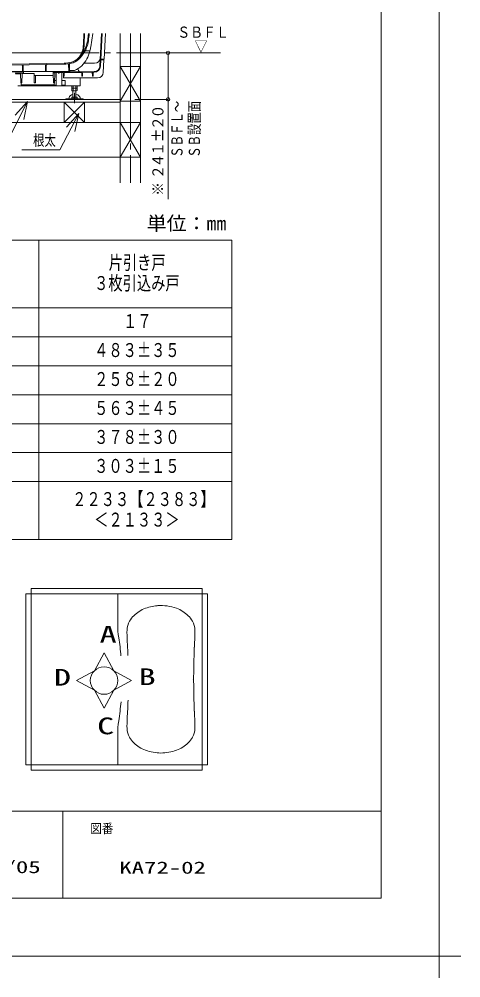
# Model space of a CAD drawing. Units: millimetres on the paper. Extents: x -305 to 305, y -152 to 152.
# Drawn here: x 46.5 to 122.7, y -152.2 to 13.2 of the extents above; entities that cross this region are included whole.
import ezdxf
from ezdxf.enums import TextEntityAlignment as Align

# ---------------------------------------------------------------- set-up
doc = ezdxf.new("R2010")
doc.units = ezdxf.units.MM
doc.linetypes.add('DASHED2', pattern=[3, 2, -1])
doc.linetypes.add('LONG_CHAIN', pattern=[21, 18, -1, 1, -1])
for name, color, linetype, lineweight in [('0-0_0', 7, 'Continuous', 9), ('0-1_VIEW0001', 7, 'Continuous', 9), ('0-3_1図面枠', 7, 'Continuous', 9), ('0-4_図面枠', 3, 'Continuous', 9), ('0-5_DEFPOINTS', 7, 'Continuous', 9)]:
    doc.layers.add(name, color=color, linetype=linetype, lineweight=lineweight)
doc.styles.add('ＭＳ ゴシック', font='')
doc.styles.get('ＭＳ ゴシック').set_extended_font_data('MS Gothic')

# ---------------------------------------------------------------- blocks, each defined once
blk = doc.blocks.new('_ORIGIN')
at = {"layer": '0-0_0'}
blk.add_line((0, 0), (-1, 0), dxfattribs=at)
blk.add_circle((0, 0), 0.5, dxfattribs=at)
blk = doc.blocks.new('SYM0001')
at = {"layer": '0-0_0'}
for p, q in [((0, 0), (-3.242, -6.292)), ((0, 0), (-2.126, -2.341)), ((0, 0), (-0.671, -3.09)), ((-3.242, -6.292), (-9.832, -6.292))]:
    blk.add_line(p, q, dxfattribs=at)
blk = doc.blocks.new('SYM0002')
at = {"layer": '0-0_0'}
for p, q in [((0, 0), (-4.077, -8.131)), ((0, 0), (-2.101, -2.364)), ((0, 0), (-0.637, -3.097)), ((-4.077, -8.131), (-13.175, -8.131))]:
    blk.add_line(p, q, dxfattribs=at)
blk = doc.blocks.new('グループ-6')
at = {"layer": '0-3_1図面枠'}
for p, q in [((4200, -2895), (4200, -3045)), ((4275, -2970), (4125, -2970))]:
    blk.add_line(p, q, dxfattribs=at)

msp = doc.modelspace()

# ---------------------------------------------------------------- linework, layer by layer
at = {"layer": '0-0_0'}
for p, q in [((-50.122, -24.925), (83.211, -24.925)), ((49.878, -24.925), (49.878, -76.591)), ((83.211, -24.925), (83.211, -76.591)), ((-50.122, -36.591), (83.211, -36.591)), ((-50.122, -41.591), (83.211, -41.591)), ((-0.122, -46.591), (83.211, -46.591)), ((-0.122, -51.591), (83.211, -51.591)), ((-0.122, -56.591), (83.211, -56.591)), ((16.545, -61.591), (83.211, -61.591)), ((-50.122, -66.591), (83.211, -66.591)), ((-50.122, -76.591), (83.211, -76.591)), ((47.604, -85.948), (47.604, -115.472)), ((48.526, -85.025), (78.051, -85.025)), ((78.973, -85.948), (78.973, -115.472)), ((61.12, -96.172), (59.438, -99.246)), ((62.801, -99.246), (61.12, -96.172)), ((59.438, -99.246), (56.365, -100.927)), ((65.874, -100.927), (62.801, -99.246)), ((56.365, -100.927), (59.438, -102.608)), ((62.801, -102.608), (65.874, -100.927)), ((59.438, -102.608), (61.12, -105.682)), ((61.119, -105.682), (62.801, -102.608)), ((53.983, -123.498), (53.983, -138.498))]:
    msp.add_line(p, q, dxfattribs=at)
at = {"layer": '0-0_0', "color": 134}
for p, q in [((78.973, -85.948), (47.604, -85.948)), ((63.473, -91.258), (63.473, -86.04)), ((78.051, -85.025), (78.051, -116.395)), ((63.473, -115.38), (63.473, -110.163))]:
    msp.add_line(p, q, dxfattribs=at)
at = {"layer": '0-0_0', "color": 2}
msp.add_line((47.604, -115.472), (78.973, -115.472), dxfattribs=at)
at = {"layer": '0-0_0'}
msp.add_lwpolyline([(48.526, -85.025), (48.526, -116.395), (78.051, -116.395)], dxfattribs=at)
msp.add_circle((61.119, -100.927), 2.377, dxfattribs=at)
at = {"layer": '0-0_0', "color": 134}
for centre, radius, start, end in [((63.602, -86.077), 0.129, 89.99999, 180), ((70.245, -93.823), 5.72, 110.20954, 134.4118), ((70.947, -95.728), 7.75, 92.85301, 110.20955), ((70.947, -95.728), 7.75, 69.79045, 94.14839), ((71.648, -93.823), 5.72, 45.5882, 69.79046), ((68.409, -92.314), 3.321, 150.75647, 178.00117), ((69.212, -92.769), 4.244, 134.41179, 150.4939), ((72.681, -92.769), 4.244, 29.5061, 45.5882), ((73.484, -92.314), 3.321, 1.99884, 29.24353), ((78.235, -91.258), 14.762, 180, 188.92998), ((83.531, -92.842), 18.453, 178.00117, 183.49228), ((58.362, -92.842), 18.453, 356.50772, 1.99884), ((18.079, -100.71), 46.132, 4.99798, 8.92998), ((-45.398, -100.71), 110.717, 2.12092, 3.49228), ((187.292, -100.71), 110.717, 176.50771, 177.1228), ((214.987, -100.71), 138.396, 177.71291, 180.13368), ((214.765, -100.71), 138.396, 180, 180.00313), ((214.987, -100.71), 138.396, 180.13368, 182.27844), ((18.079, -100.71), 46.132, 351.07002, 355.16375), ((-45.398, -100.71), 110.717, 356.50772, 358.1223), ((83.531, -108.578), 18.453, 176.50771, 181.99884), ((187.292, -100.71), 110.717, 182.84877, 183.49228), ((58.362, -108.578), 18.453, 358.00117, 3.49228), ((78.235, -110.163), 14.762, 171.07002, 180), ((68.409, -109.106), 3.321, 181.99883, 209.24353), ((69.212, -108.652), 4.244, 209.5061, 225.5882), ((72.681, -108.652), 4.244, 314.4118, 330.4939), ((73.484, -109.106), 3.321, 330.75647, 358.00116), ((70.245, -107.597), 5.72, 225.5882, 249.79046), ((71.648, -107.597), 5.72, 290.20954, 314.4118), ((70.947, -105.692), 7.75, 249.79046, 270.00001), ((70.947, -105.692), 7.75, 270, 290.20954), ((63.602, -115.343), 0.129, 180, 270.00001)]:
    msp.add_arc(centre, radius, start, end, dxfattribs=at)
at = {"layer": '0-1_VIEW0001'}
for p, q in [((57.623, 10.758), (57.549, 8.92)), ((57.757, 10.758), (57.682, 8.915)), ((58.396, 10.433), (58.424, 10.758)), ((58.529, 10.422), (58.558, 10.758)), ((60.404, 5.129), (60.699, 10.758)), ((60.51, 5.123), (60.806, 10.758)), ((61.141, 6.319), (61.373, 10.758)), ((63.907, 10.758), (63.907, -15.017)), ((67.407, 10.758), (67.407, -15.017)), ((72.16, -0.008), (72.16, 6.825)), ((45.175, 5.462), (54.202, 5.642)), ((45.188, 5.279), (54.206, 5.459)), ((47.023, 4.192), (47.005, 5.248)), ((47.123, 4.192), (47.142, 5.254)), ((51.023, 4.192), (51.003, 5.328)), ((51.123, 4.192), (51.143, 5.334)), ((55.023, 4.192), (55.001, 5.456)), ((55.123, 4.192), (55.146, 5.506)), ((59.481, 5.625), (57.659, 5.625)), ((61.141, 6.319), (60.575, 6.348)), ((63.907, -0.942), (67.407, 5.058)), ((63.907, 5.058), (67.407, 5.058)), ((67.407, -0.942), (63.907, 5.058)), ((55.123, 4.192), (43.023, 4.192)), ((47.223, 4.125), (44.99, 4.125)), ((47.223, 3.937), (45.786, 3.925)), ((46.688, 3.826), (45.797, 3.818)), ((46.688, 3.826), (46.73, 2.258)), ((46.708, 4.125), (46.823, 4.192)), ((47.223, 4.192), (46.823, 4.192)), ((46.917, 2.258), (46.958, 3.828)), ((49.021, 3.845), (46.958, 3.828)), ((49.021, 3.845), (49.063, 2.258)), ((49.25, 2.258), (49.283, 3.525)), ((52.69, 4.125), (52.323, 4.125)), ((52.396, 3.98), (52.323, 3.979)), ((52.353, 3.873), (52.323, 3.873)), ((52.353, 3.873), (52.397, 2.258)), ((52.478, 4.002), (52.652, 4.103)), ((52.583, 2.258), (52.628, 3.966)), ((52.628, 3.966), (52.73, 4.025)), ((52.73, 4.025), (54.085, 4.025)), ((52.823, 3.938), (52.823, 1.858)), ((53.823, 3.938), (53.823, 1.858)), ((53.963, 4.135), (59.414, 4.181)), ((54.085, 4.025), (54.102, 3.425)), ((54.212, 3.425), (54.102, 3.425)), ((54.115, 3.425), (54.121, 3.189)), ((54.212, 3.425), (54.228, 4.031)), ((54.228, 4.031), (57.251, 4.056)), ((56.612, 4.681), (56.721, 4.38)), ((57.251, 4.056), (57.268, 3.425)), ((57.378, 3.425), (57.268, 3.425)), ((57.378, 3.425), (57.395, 4.057)), ((57.395, 4.057), (59.084, 4.071)), ((59.084, 4.071), (59.102, 3.425)), ((59.212, 3.425), (59.102, 3.425)), ((59.212, 3.425), (59.229, 4.073)), ((59.229, 4.073), (59.414, 4.074)), ((56.99, 1.758), (46.223, 1.758)), ((46.917, 2.258), (46.73, 2.258)), ((46.781, 2.258), (46.787, 2.022)), ((46.887, 1.925), (52.426, 1.925)), ((49.25, 2.258), (49.063, 2.258)), ((52.323, 1.858), (52.823, 1.858)), ((52.583, 2.258), (52.397, 2.258)), ((52.532, 2.258), (52.526, 2.022)), ((52.594, 2.658), (52.823, 2.658)), ((54.323, 2.658), (53.823, 2.658)), ((54.323, 1.858), (53.823, 1.858)), ((54.221, 3.092), (59.991, 3.092)), ((54.423, 2.558), (54.423, 1.958)), ((55.528, 1.758), (55.528, 0.937)), ((55.759, 1.758), (55.759, 0.892)), ((56.221, 1.758), (56.221, 0.892)), ((56.452, 1.758), (56.452, 0.937)), ((56.99, 3.092), (56.99, 1.758)), ((55.528, 1.325), (56.452, 1.325)), ((55.607, 0.892), (55.528, 0.937)), ((55.607, 0.892), (56.373, 0.892)), ((55.723, 0.892), (55.723, -0.198)), ((56.257, -0.198), (56.257, 0.892)), ((56.452, 0.937), (56.373, 0.892)), ((63.907, -0.608), (27.619, -0.608)), ((63.907, -1.108), (27.619, -1.108)), ((54.24, -1.108), (54.24, -4.608)), ((54.49, -0.532), (54.49, -0.608)), ((57.49, -0.532), (54.49, -0.532)), ((56.452, -0.198), (55.528, -0.198)), ((55.528, -0.532), (55.528, -0.198)), ((55.759, -0.532), (55.759, -0.198)), ((56.221, -0.532), (56.221, -0.198)), ((56.452, -0.532), (56.452, -0.198)), ((57.49, -0.532), (57.49, -0.608)), ((57.74, -1.108), (57.74, -4.608)), ((63.907, -0.942), (67.407, -0.942)), ((-11.927, -4.608), (67.407, -4.608)), ((59.74, -4.608), (56.24, -4.608)), ((67.407, -10.608), (63.907, -4.608)), ((63.907, -10.608), (67.407, -4.608)), ((-11.927, -10.608), (67.407, -10.608))]:
    msp.add_line(p, q, dxfattribs=at)
at = {"layer": '0-1_VIEW0001', "color": 2}
for p, q in [((59.171, 10.758), (58.825, 8.488)), ((58.674, 7.758), (57.841, 7.758)), ((58.657, 7.758), (58.657, 7.694)), ((47.223, 4.192), (47.223, 3.858)), ((49.057, 3.858), (47.223, 3.858)), ((49.057, 3.858), (49.057, 3.525)), ((52.323, 3.525), (49.057, 3.525)), ((52.323, 4.192), (52.323, 3.525)), ((56.013, 4.358), (55.126, 4.358))]:
    msp.add_line(p, q, dxfattribs=at)
at = {"layer": '0-1_VIEW0001', "linetype": 'LONG_CHAIN'}
for p, q in [((65.657, 10.758), (65.657, -15.017)), ((81.249, 7.425), (-36.734, 7.425)), ((53.323, 4.192), (53.323, 3.83)), ((55.99, 0.531), (55.99, -1.275)), ((54.24, -4.608), (57.74, -1.108)), ((57.74, -4.608), (54.24, -1.108))]:
    msp.add_line(p, q, dxfattribs=at)
at = {"layer": '0-1_VIEW0001', "linetype": 'DASHED2'}
msp.add_line((55.044, 4.892), (55.103, 4.892), dxfattribs=at)
at = {"layer": '0-1_VIEW0001'}
for points in [[(60.568, 6.225), (61.104, 6.225), (60.99, 4.039)], [(55.723, 0.245), (55.48, 0.154), (55.27, 0.009), (55.162, -0.11), (55.066, -0.285), (55.022, -0.519), (55.022, -0.532)], [(57.022, -0.532), (57.022, -0.519), (56.988, -0.311), (56.877, -0.104), (56.761, 0.02), (56.563, 0.154), (56.257, 0.259)], [(66.447, -0.608), (72.16, -0.608), (72.16, -17.851)]]:
    msp.add_lwpolyline(points, dxfattribs=at)
for centre, radius, start, end in [((47.768, 11.343), 10.667, 349.78304, 355.1053), ((47.768, 11.343), 10.8, 348.43088, 355.1053), ((53.017, 10.397), 5.333, 311.43699, 349.78304), ((53.124, 10.247), 5.333, 311.88447, 348.43088), ((52.22, 9.137), 5.333, 343.91987, 357.67323), ((52.22, 9.137), 5.467, 343.27591, 357.67323), ((54.726, 8.384), 2.85, 283.67546, 343.27591), ((54.782, 8.398), 2.667, 284.92489, 343.91987), ((46.938, 5.247), 0.0667, 1, 91.14576), ((47.208, 5.253), 0.0667, 91.14576, 179), ((50.937, 5.327), 0.0667, 1, 91.14576), ((51.21, 5.333), 0.0667, 91.14576, 179), ((54.095, 10.975), 5.333, 271.14576, 284.92489), ((54.095, 10.975), 5.517, 271.14576, 284.92489), ((54.935, 5.455), 0.0667, 1, 98.64592), ((55.213, 5.504), 0.0667, 101.54726, 179), ((54.782, 8.398), 2.85, 284.92489, 311.88447), ((59.405, 5.181), 1, 270.47745, 357), ((59.405, 5.181), 1.107, 270.47745, 357), ((59.481, 6.625), 1, 270, 357), ((52.394, 4.147), 0.167, 270.47745, 300.00002), ((52.735, 3.959), 0.167, 101.05413, 120.00003), ((52.684, 4.22), 0.1, 281.05415, 343.28823), ((52.91, 3.938), 0.0867, 90, 180), ((53.737, 3.938), 0.0867, 0, 90), ((53.962, 4.235), 0.1, 206.06285, 270.47745), ((54.939, 4.477), 0.333, 270.47745, 301.1012), ((54.939, 4.477), 0.333, 303.61929, 339.12942), ((57.035, 4.494), 0.333, 199.99999, 270.47745), ((59.991, 4.092), 1, 270, 357), ((46.887, 2.025), 0.1, 181.5, 270), ((52.323, 1.958), 0.1, 199.47198, 270), ((52.426, 2.025), 0.1, 270, 358.5), ((54.221, 3.192), 0.1, 181.5, 270), ((54.323, 2.558), 0.1, 0, 90), ((54.323, 1.958), 0.1, 270, 0)]:
    msp.add_arc(centre, radius, start, end, dxfattribs=at)
at = {"layer": '0-1_VIEW0001', "color": 2}
for centre, radius, start, end in [((51.955, 9.535), 6.95, 345.18769, 351.33473), ((51.955, 9.535), 6.95, 333.06015, 344.6436), ((54.228, 8.38), 4.4, 293.93904, 333.06015)]:
    msp.add_arc(centre, radius, start, end, dxfattribs=at)
at = {"layer": '0-1_VIEW0001', "linetype": 'DASHED2'}
for centre, start, end in [((55.044, 4.925), 181, 270), ((55.103, 4.925), 270, 359)]:
    msp.add_arc(centre, 0.0333, start, end, dxfattribs=at)
at = {"layer": '0-4_図面枠'}
msp.add_line((-291.017, -123.498), (108.983, -123.498), dxfattribs=at)
msp.add_lwpolyline([(-291.017, -138.498), (108.983, -138.498), (108.983, 138.502), (-291.017, 138.502)], close=True, dxfattribs=at)
at = {"layer": '0-5_DEFPOINTS'}
for q in [(118.983, 148.502), (-301.017, -148.498)]:
    msp.add_line((118.983, -148.498), q, dxfattribs=at)

# ---------------------------------------------------------------- block references
at = {"layer": '0-1_VIEW0001', "xscale": 0.6, "yscale": 0.6}
for p, rotation in [((72.16, 7.425), 90), ((72.16, -0.608), 270)]:
    msp.add_blockref('_ORIGIN', p, dxfattribs=dict(at, rotation=rotation))
at = {"layer": '0-1_VIEW0001'}
for name, p in [('SYM0002', (47.873, -0.957)), ('SYM0001', (56.743, -3.048))]:
    msp.add_blockref(name, p, dxfattribs=at)
at = {"layer": '0-3_1図面枠', "xscale": 0.05, "yscale": 0.05}
msp.add_blockref('グループ-6', (-91.017, 0.002), dxfattribs=at)

# ---------------------------------------------------------------- texts
at = {"layer": '0-0_0', "color": 4, "style": 'ＭＳ ゴシック'}
for s, width, p in [('単位：㎜', 1.05, (68.475, -23.935)), ('片引き戸', 0.75, (61.908, -30.699)), ('３枚引込み戸', 0.75, (59.408, -34.242)), ('１７', 0.75, (64.408, -40.804)), ('４８３±３５', 0.75, (59.408, -45.804)), ('２５８±２０', 0.75, (59.408, -50.804)), ('５６３±４５', 0.75, (59.408, -55.804)), ('３７８±３０', 0.75, (59.408, -60.804)), ('３０３±１５', 0.75, (59.408, -65.804)), ('\u3000２２３３【２３８３】', 0.75, (53.158, -71.533)), ('＜２１３３＞', 0.75, (59.408, -75.075))]:
    msp.add_text(s, height=2.405, dxfattribs=dict(at, width=width)).set_placement(p, align=Align.BOTTOM_LEFT)
at = {"layer": '0-0_0', "style": 'ＭＳ ゴシック', "width": 1.5}
for s, p in [('A', (60.353, -95.238)), ('D', (52.455, -102.673)), ('B', (67.09, -102.584)), ('C', (59.921, -111.073))]:
    msp.add_text(s, height=2.886, dxfattribs=at).set_placement(p, align=Align.BOTTOM_LEFT)
at = {"layer": '0-1_VIEW0001', "style": 'ＭＳ ゴシック'}
for s, width, p in [('ＳＢＦＬ', 0.85, (73.761, 9.458)), ('▽', 0.85, (76.739, 7.014)), ('根太', 0.75, (48.861, -9.188))]:
    msp.add_text(s, height=1.921, dxfattribs=dict(at, width=width)).set_placement(p, align=Align.BOTTOM_LEFT)
for s, width, p in [('ＳＢＦＬ～', 0.75, (75.253, -10.687)), ('ＳＢ設置面', 0.75, (78.25, -10.687)), ('０', 0.9, (71.956, -3.894)), ('２', 0.9, (71.956, -5.882)), ('１±', 0.9, (71.956, -10.36)), ('４', 0.9, (71.956, -12.348)), ('２', 0.9, (71.956, -14.336)), ('※', 0.9, (71.956, -17.244))]:
    msp.add_text(s, height=1.921, rotation=90, dxfattribs=dict(at, width=width)).set_placement(p, align=Align.BOTTOM_LEFT)
at = {"layer": '0-3_1図面枠', "style": 'ＭＳ ゴシック'}
for s, height, width, p in [('図番', 1.628, 0.9, (58.732, -127.759)), ('2022/01/05', 2.092, 1.5, (28.822, -134.801)), ('KA72-02', 2.092, 1.5, (63.761, -134.899))]:
    msp.add_text(s, height=height, dxfattribs=dict(at, width=width)).set_placement(p, align=Align.BOTTOM_LEFT)

doc.saveas('drawing.dxf')
